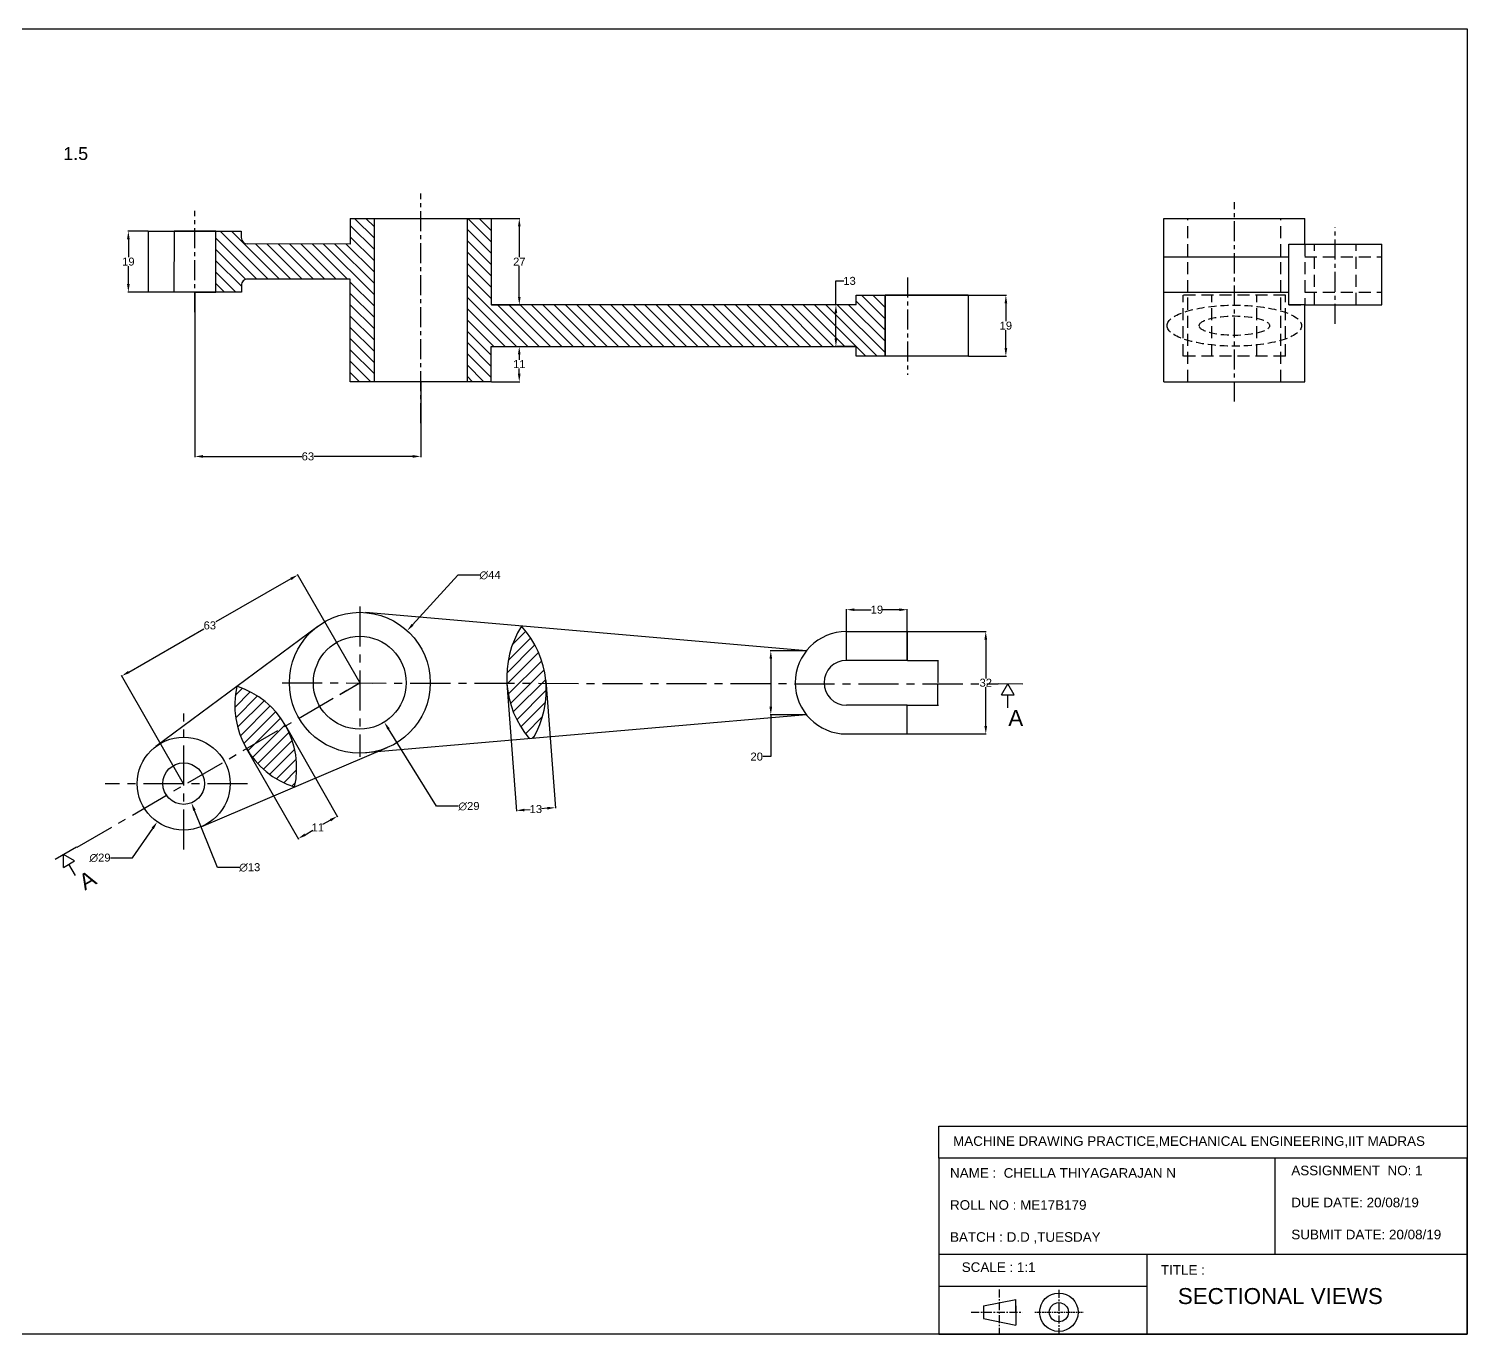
# Model space of a CAD drawing. Header units: inches. Extents: x 257 to 1980, y -66 to 1009.
# Drawn here: x 633 to 1082.2, y 600.9 to 1008.6 of the extents above; entities that cross this region are included whole.
import ezdxf

# ---------------------------------------------------------------- set-up
doc = ezdxf.new("R2010")
doc.units = ezdxf.units.IN
doc.header["$MEASUREMENT"] = 0
doc.linetypes.add('CENTER', pattern=[2, 1.25, -0.25, 0.25, -0.25])
doc.linetypes.add('HIDDEN', pattern=[0.375, 0.25, -0.125])
doc.styles.get("Standard").update_dxf_attribs({"font": 'arial.ttf'})
doc.dimstyles.get("Standard").update_dxf_attribs({"dimtxt": 0.18, "dimasz": 0.18, "dimexe": 0.18, "dimexo": 0.0625, "dimgap": 0.09, "dimtad": 0, "dimtih": 1, "dimtoh": 1, "dimdec": 4, "dimzin": 0, "dimdsep": 46, "dimtxsty": 'Standard', "dimcen": 0.09, "dimadec": 0, "dimazin": 0, "dimtfac": 1, "dimtdec": 4, "dimtofl": 0, "dimtmove": 0, "dimatfit": 3, "dimfxl": 1, "dimtolj": 1, "dimtzin": 0, "dimarcsym": 0})
pattern_1 = [(135, (520.7513, 1311.8635), (-1.767767, -1.767767), [])]
pattern_2 = [(45, (237.3168, 1142.7428), (-1.767767, 1.767767), [])]

# ---------------------------------------------------------------- blocks, each defined once
blk = doc.blocks.new('*D154')
at = {"color": 0, "lineweight": -2, "ltscale": 7, "transparency": 16777216}
for p, q in [((670.3, 945.37), (663.92, 945.37)), ((670.3, 926.37), (663.92, 926.37))]:
    blk.add_line(p, q, dxfattribs=at)
at = {"color": 3, "lineweight": -2, "ltscale": 7, "transparency": 16777216}
for p, q in [((664.1, 942.87), (664.1, 937.24)), ((664.1, 928.87), (664.1, 934.5))]:
    blk.add_line(p, q, dxfattribs=at)
at = {"color": 3, "ltscale": 7, "transparency": 16777216}
for points in [[(663.68, 942.87), (664.52, 942.87), (664.1, 945.37)], [(663.68, 928.87), (664.52, 928.87), (664.1, 926.37)]]:
    blk.add_solid(points, dxfattribs=at)
at = {"layer": 'Defpoints', "color": 0, "ltscale": 7, "transparency": 16777216}
for p in [(670.37, 945.37), (664.1, 926.37), (670.37, 926.37)]:
    blk.add_point(p, dxfattribs=at)
at = {"color": 3, "lineweight": -2, "ltscale": 7, "transparency": 16777216, "insert": (664.1, 935.87), "char_height": 2.5, "attachment_point": 5}
blk.add_mtext('\\A1;19', dxfattribs=at)
blk = doc.blocks.new('*D155')
at = {"color": 0, "lineweight": -2, "ltscale": 7, "transparency": 16777216}
for p, q in [((684.89, 926.31), (684.89, 874.85)), ((755.42, 898.31), (755.42, 874.85))]:
    blk.add_line(p, q, dxfattribs=at)
at = {"color": 3, "lineweight": -2, "ltscale": 7, "transparency": 16777216}
for p, q in [((687.39, 875.03), (718.27, 875.03)), ((752.92, 875.03), (722.04, 875.03))]:
    blk.add_line(p, q, dxfattribs=at)
at = {"color": 3, "ltscale": 7, "transparency": 16777216}
for points in [[(687.39, 875.45), (687.39, 874.61), (684.89, 875.03)], [(752.92, 875.45), (752.92, 874.61), (755.42, 875.03)]]:
    blk.add_solid(points, dxfattribs=at)
at = {"layer": 'Defpoints', "color": 0, "ltscale": 7, "transparency": 16777216}
for p in [(684.89, 926.37), (755.42, 898.37), (755.42, 875.03)]:
    blk.add_point(p, dxfattribs=at)
at = {"color": 3, "lineweight": -2, "ltscale": 7, "transparency": 16777216, "insert": (720.16, 875.03), "char_height": 2.5, "attachment_point": 5}
blk.add_mtext('\\A1;63', dxfattribs=at)
blk = doc.blocks.new('*D156')
at = {"color": 0, "lineweight": -2, "ltscale": 7, "transparency": 16777216}
for p, q in [((926.48, 925.37), (938.33, 925.37)), ((926.48, 906.37), (938.33, 906.37))]:
    blk.add_line(p, q, dxfattribs=at)
at = {"color": 3, "lineweight": -2, "ltscale": 7, "transparency": 16777216}
for p, q in [((938.15, 922.87), (938.15, 917.24)), ((938.15, 908.87), (938.15, 914.5))]:
    blk.add_line(p, q, dxfattribs=at)
at = {"color": 3, "ltscale": 7, "transparency": 16777216}
for points in [[(937.74, 922.87), (938.57, 922.87), (938.15, 925.37)], [(937.74, 908.87), (938.57, 908.87), (938.15, 906.37)]]:
    blk.add_solid(points, dxfattribs=at)
at = {"layer": 'Defpoints', "color": 0, "ltscale": 7, "transparency": 16777216}
for p in [(926.42, 925.37), (926.42, 906.37), (938.15, 906.37)]:
    blk.add_point(p, dxfattribs=at)
at = {"color": 3, "lineweight": -2, "ltscale": 7, "transparency": 16777216, "insert": (938.15, 915.87), "char_height": 2.5, "attachment_point": 5}
blk.add_mtext('\\A1;19', dxfattribs=at)
blk = doc.blocks.new('*D157')
at = {"color": 0, "lineweight": -2, "ltscale": 7, "transparency": 16777216}
for p, q in [((777.48, 909.37), (786.36, 909.37)), ((777.48, 898.37), (786.36, 898.37))]:
    blk.add_line(p, q, dxfattribs=at)
at = {"color": 3, "lineweight": -2, "ltscale": 7, "transparency": 16777216}
for p, q in [((786.18, 906.87), (786.18, 905.22)), ((786.18, 900.87), (786.18, 902.53))]:
    blk.add_line(p, q, dxfattribs=at)
at = {"color": 3, "ltscale": 7, "transparency": 16777216}
for points in [[(785.76, 906.87), (786.59, 906.87), (786.18, 909.37)], [(785.76, 900.87), (786.59, 900.87), (786.18, 898.37)]]:
    blk.add_solid(points, dxfattribs=at)
at = {"layer": 'Defpoints', "color": 0, "ltscale": 7, "transparency": 16777216}
for p in [(777.42, 909.37), (777.42, 898.37), (786.18, 898.37)]:
    blk.add_point(p, dxfattribs=at)
at = {"color": 3, "lineweight": -2, "ltscale": 7, "transparency": 16777216, "insert": (786.18, 903.87), "char_height": 2.5, "attachment_point": 5}
blk.add_mtext('\\A1;11', dxfattribs=at)
blk = doc.blocks.new('*D158')
at = {"color": 0, "lineweight": -2, "ltscale": 7, "transparency": 16777216}
for p, q in [((777.48, 949.37), (786.38, 949.37)), ((777.48, 922.37), (786.38, 922.37))]:
    blk.add_line(p, q, dxfattribs=at)
at = {"color": 3, "lineweight": -2, "ltscale": 7, "transparency": 16777216}
for p, q in [((786.2, 946.87), (786.2, 937.22)), ((786.2, 924.87), (786.2, 934.53))]:
    blk.add_line(p, q, dxfattribs=at)
at = {"color": 3, "ltscale": 7, "transparency": 16777216}
for points in [[(785.78, 946.87), (786.61, 946.87), (786.2, 949.37)], [(785.78, 924.87), (786.61, 924.87), (786.2, 922.37)]]:
    blk.add_solid(points, dxfattribs=at)
at = {"layer": 'Defpoints', "color": 0, "ltscale": 7, "transparency": 16777216}
for p in [(777.42, 949.37), (777.42, 922.37), (786.2, 922.37)]:
    blk.add_point(p, dxfattribs=at)
at = {"color": 3, "lineweight": -2, "ltscale": 7, "transparency": 16777216, "insert": (786.2, 935.87), "char_height": 2.5, "attachment_point": 5}
blk.add_mtext('\\A1;27', dxfattribs=at)
blk = doc.blocks.new('*D153')
at = {"color": 3, "lineweight": -2, "ltscale": 7, "transparency": 16777216}
for p, q in [((885.07, 922.37), (885.07, 929.85)), ((885.07, 929.85), (887.57, 929.85)), ((885.07, 911.87), (885.07, 919.87))]:
    blk.add_line(p, q, dxfattribs=at)
at = {"color": 0, "lineweight": -2, "ltscale": 7, "transparency": 16777216}
for p, q in [((891.36, 922.37), (884.89, 922.37)), ((891.36, 909.37), (884.89, 909.37))]:
    blk.add_line(p, q, dxfattribs=at)
at = {"color": 3, "ltscale": 7, "transparency": 16777216}
for points in [[(884.65, 919.87), (885.48, 919.87), (885.07, 922.37)], [(884.65, 911.87), (885.48, 911.87), (885.07, 909.37)]]:
    blk.add_solid(points, dxfattribs=at)
at = {"layer": 'Defpoints', "color": 0, "ltscale": 7, "transparency": 16777216}
for p in [(891.42, 922.37), (885.07, 909.37), (891.42, 909.37)]:
    blk.add_point(p, dxfattribs=at)
at = {"color": 3, "lineweight": -2, "ltscale": 7, "transparency": 16777216, "insert": (889.33, 929.85), "char_height": 2.5, "attachment_point": 5}
blk.add_mtext('\\A1;13', dxfattribs=at)
blk = doc.blocks.new('*D159')
at = {"color": 0, "lineweight": -2, "ltscale": 7, "transparency": 16777216}
for p, q in [((713.16, 790.97), (729.46, 762.5)), ((700.91, 783.96), (717.21, 755.49))]:
    blk.add_line(p, q, dxfattribs=at)
at = {"color": 3, "lineweight": -2, "ltscale": 7, "transparency": 16777216}
for p, q in [((727.2, 761.42), (724.77, 760.02)), ((719.29, 756.89), (721.73, 758.28))]:
    blk.add_line(p, q, dxfattribs=at)
at = {"color": 3, "ltscale": 7, "transparency": 16777216}
for points in [[(727, 761.78), (727.41, 761.06), (729.37, 762.66)], [(719.09, 757.25), (719.5, 756.52), (717.12, 755.64)]]:
    blk.add_solid(points, dxfattribs=at)
at = {"layer": 'Defpoints', "color": 0, "ltscale": 7, "transparency": 16777216}
for p in [(713.12, 791.03), (700.88, 784.01), (729.37, 762.66)]:
    blk.add_point(p, dxfattribs=at)
at = {"color": 3, "lineweight": -2, "ltscale": 7, "transparency": 16777216, "insert": (723.25, 759.15), "char_height": 2.5, "attachment_point": 5}
blk.add_mtext('\\A1;11', dxfattribs=at)
blk = doc.blocks.new('*D160')
at = {"color": 0, "lineweight": -2, "ltscale": 7, "transparency": 16777216}
for p, q in [((794.47, 805.03), (797.45, 765.15)), ((782.33, 804.13), (785.31, 764.24))]:
    blk.add_line(p, q, dxfattribs=at)
at = {"color": 3, "lineweight": -2, "ltscale": 7, "transparency": 16777216}
for p, q in [((787.79, 764.61), (789.6, 764.74)), ((794.94, 765.14), (793.13, 765.01))]:
    blk.add_line(p, q, dxfattribs=at)
at = {"color": 3, "ltscale": 7, "transparency": 16777216}
for points in [[(787.75, 765.02), (787.82, 764.19), (785.29, 764.42)], [(794.91, 765.56), (794.97, 764.73), (797.43, 765.33)]]:
    blk.add_solid(points, dxfattribs=at)
at = {"layer": 'Defpoints', "color": 0, "ltscale": 7, "transparency": 16777216}
for p in [(782.33, 804.19), (794.47, 805.1), (797.43, 765.33)]:
    blk.add_point(p, dxfattribs=at)
at = {"color": 3, "lineweight": -2, "ltscale": 7, "transparency": 16777216, "insert": (791.36, 764.88), "char_height": 2.5, "attachment_point": 5}
blk.add_mtext('\\A1;13', dxfattribs=at)
blk = doc.blocks.new('*D161')
at = {"color": 0, "lineweight": -2, "ltscale": 7, "transparency": 16777216}
for p, q in [((875.81, 814.33), (864.56, 814.33)), ((875.81, 794.35), (864.56, 794.35))]:
    blk.add_line(p, q, dxfattribs=at)
at = {"color": 3, "lineweight": -2, "ltscale": 7, "transparency": 16777216}
for p, q in [((864.74, 811.83), (864.74, 796.85)), ((864.74, 794.35), (864.74, 781.27)), ((864.74, 781.27), (862.24, 781.27))]:
    blk.add_line(p, q, dxfattribs=at)
at = {"color": 3, "ltscale": 7, "transparency": 16777216}
for points in [[(864.32, 811.83), (865.16, 811.83), (864.74, 814.33)], [(864.32, 796.85), (865.16, 796.85), (864.74, 794.35)]]:
    blk.add_solid(points, dxfattribs=at)
at = {"layer": 'Defpoints', "color": 0, "ltscale": 7, "transparency": 16777216}
for p in [(875.88, 814.33), (864.74, 794.35), (875.88, 794.35)]:
    blk.add_point(p, dxfattribs=at)
at = {"color": 3, "lineweight": -2, "ltscale": 7, "transparency": 16777216, "insert": (860.34, 781.27), "char_height": 2.5, "attachment_point": 5}
blk.add_mtext('\\A1;20', dxfattribs=at)
blk = doc.blocks.new('*D162')
at = {"color": 0, "lineweight": -2, "ltscale": 7, "transparency": 16777216}
for p, q in [((907.44, 820.34), (932.05, 820.34)), ((907.44, 788.34), (932.05, 788.34))]:
    blk.add_line(p, q, dxfattribs=at)
at = {"color": 3, "lineweight": -2, "ltscale": 7, "transparency": 16777216}
for p, q in [((931.87, 817.84), (931.87, 805.71)), ((931.87, 790.84), (931.87, 802.98))]:
    blk.add_line(p, q, dxfattribs=at)
at = {"color": 3, "ltscale": 7, "transparency": 16777216}
for points in [[(931.45, 817.84), (932.29, 817.84), (931.87, 820.34)], [(931.45, 790.84), (932.29, 790.84), (931.87, 788.34)]]:
    blk.add_solid(points, dxfattribs=at)
at = {"layer": 'Defpoints', "color": 0, "ltscale": 7, "transparency": 16777216}
for p in [(907.37, 820.34), (907.37, 788.34), (931.87, 788.34)]:
    blk.add_point(p, dxfattribs=at)
at = {"color": 3, "lineweight": -2, "ltscale": 7, "transparency": 16777216, "insert": (931.87, 804.34), "char_height": 2.5, "attachment_point": 5}
blk.add_mtext('\\A1;32', dxfattribs=at)
blk = doc.blocks.new('*D163')
at = {"color": 0, "lineweight": -2, "ltscale": 7, "transparency": 16777216}
for p, q in [((907.44, 811.34), (917.1, 811.34)), ((916.92, 811.16), (916.92, 804.53)), ((916.92, 797.52), (916.92, 804.16)), ((907.44, 797.34), (917.1, 797.34))]:
    blk.add_line(p, q, dxfattribs=at)
at = {"color": 0, "ltscale": 7, "transparency": 16777216}
for points in [[(916.89, 811.16), (916.95, 811.16), (916.92, 811.34)], [(916.89, 797.52), (916.95, 797.52), (916.92, 797.34)]]:
    blk.add_solid(points, dxfattribs=at)
at = {"layer": 'Defpoints', "color": 0, "ltscale": 7, "transparency": 16777216}
for p in [(907.37, 811.34), (907.37, 797.34), (916.92, 797.34)]:
    blk.add_point(p, dxfattribs=at)
at = {"color": 0, "lineweight": -2, "ltscale": 7, "transparency": 16777216, "insert": (916.92, 804.34), "char_height": 0.18, "attachment_point": 5}
blk.add_mtext('\\A1;14.0000', dxfattribs=at)
blk = doc.blocks.new('*D164')
at = {"color": 3, "lineweight": -2, "ltscale": 7, "transparency": 16777216}
for p, q in [((714.87, 836.78), (691.42, 823.33)), ((664.2, 807.7), (687.65, 821.16))]:
    blk.add_line(p, q, dxfattribs=at)
at = {"color": 0, "lineweight": -2, "ltscale": 7, "transparency": 16777216}
for p, q in [((736.34, 804.4), (716.95, 838.19)), ((681.34, 772.82), (661.95, 806.61))]:
    blk.add_line(p, q, dxfattribs=at)
at = {"color": 3, "ltscale": 7, "transparency": 16777216}
for points in [[(714.66, 837.15), (715.07, 836.42), (717.04, 838.03)], [(664, 808.06), (664.41, 807.34), (662.04, 806.45)]]:
    blk.add_solid(points, dxfattribs=at)
at = {"layer": 'Defpoints', "color": 0, "ltscale": 7, "transparency": 16777216}
for p in [(717.04, 838.03), (736.37, 804.34), (681.37, 772.77)]:
    blk.add_point(p, dxfattribs=at)
at = {"color": 3, "lineweight": -2, "ltscale": 7, "transparency": 16777216, "insert": (689.54, 822.24), "char_height": 2.5, "attachment_point": 5}
blk.add_mtext('\\A1;63', dxfattribs=at)
blk = doc.blocks.new('*D165')
at = {"color": 3, "lineweight": -2, "ltscale": 7, "transparency": 16777216}
for p, q in [((766.95, 837.94), (752.86, 822.46)), ((773.82, 837.94), (766.95, 837.94))]:
    blk.add_line(p, q, dxfattribs=at)
at = {"color": 0, "lineweight": -2, "ltscale": 7, "transparency": 16777216}
for p, q in [((736.28, 804.34), (736.46, 804.34)), ((736.37, 804.25), (736.37, 804.43))]:
    blk.add_line(p, q, dxfattribs=at)
at = {"color": 3, "ltscale": 7, "transparency": 16777216}
blk.add_solid([(752.56, 822.74), (753.17, 822.18), (751.18, 820.61)], dxfattribs=at)
at = {"layer": 'Defpoints', "color": 0, "ltscale": 7, "transparency": 16777216}
for p in [(751.18, 820.61), (721.57, 788.07)]:
    blk.add_point(p, dxfattribs=at)
at = {"color": 3, "lineweight": -2, "ltscale": 7, "transparency": 16777216, "insert": (777.06, 837.94), "char_height": 2.5, "attachment_point": 5}
blk.add_mtext('\\A1;∅44', dxfattribs=at)
blk = doc.blocks.new('*D166')
at = {"color": 0, "lineweight": -2, "ltscale": 7, "transparency": 16777216}
for p, q in [((736.28, 804.34), (736.46, 804.34)), ((736.37, 804.25), (736.37, 804.43))]:
    blk.add_line(p, q, dxfattribs=at)
at = {"color": 3, "lineweight": -2, "ltscale": 7, "transparency": 16777216}
for p, q in [((760.37, 765.76), (745.35, 789.91)), ((767.23, 765.76), (760.37, 765.76))]:
    blk.add_line(p, q, dxfattribs=at)
at = {"color": 3, "ltscale": 7, "transparency": 16777216}
blk.add_solid([(745.7, 790.13), (745, 789.69), (744.03, 792.03)], dxfattribs=at)
at = {"layer": 'Defpoints', "color": 0, "ltscale": 7, "transparency": 16777216}
for p in [(728.72, 816.66), (744.03, 792.03)]:
    blk.add_point(p, dxfattribs=at)
at = {"color": 3, "lineweight": -2, "ltscale": 7, "transparency": 16777216, "insert": (770.47, 765.76), "char_height": 2.5, "attachment_point": 5}
blk.add_mtext('\\A1;∅29', dxfattribs=at)
blk = doc.blocks.new('*D167')
at = {"color": 0, "lineweight": -2, "ltscale": 7, "transparency": 16777216}
for p, q in [((681.28, 772.84), (681.46, 772.84)), ((681.37, 772.75), (681.37, 772.93))]:
    blk.add_line(p, q, dxfattribs=at)
at = {"color": 3, "lineweight": -2, "ltscale": 7, "transparency": 16777216}
for p, q in [((691.9, 746.66), (684.73, 764.49)), ((698.76, 746.66), (691.9, 746.66))]:
    blk.add_line(p, q, dxfattribs=at)
at = {"color": 3, "ltscale": 7, "transparency": 16777216}
blk.add_solid([(685.12, 764.65), (684.34, 764.34), (683.8, 766.81)], dxfattribs=at)
at = {"layer": 'Defpoints', "color": 0, "ltscale": 7, "transparency": 16777216}
for p in [(678.95, 778.87), (683.8, 766.81)]:
    blk.add_point(p, dxfattribs=at)
at = {"color": 3, "lineweight": -2, "ltscale": 7, "transparency": 16777216, "insert": (702, 746.66), "char_height": 2.5, "attachment_point": 5}
blk.add_mtext('\\A1;∅13', dxfattribs=at)
blk = doc.blocks.new('*D168')
at = {"color": 0, "lineweight": -2, "ltscale": 7, "transparency": 16777216}
for p, q in [((681.28, 772.84), (681.46, 772.84)), ((681.37, 772.75), (681.37, 772.93))]:
    blk.add_line(p, q, dxfattribs=at)
at = {"color": 3, "lineweight": -2, "ltscale": 7, "transparency": 16777216}
for p, q in [((665.35, 749.65), (671.71, 758.86)), ((658.49, 749.65), (665.35, 749.65))]:
    blk.add_line(p, q, dxfattribs=at)
at = {"color": 3, "ltscale": 7, "transparency": 16777216}
blk.add_solid([(671.37, 759.09), (672.05, 758.62), (673.13, 760.91)], dxfattribs=at)
at = {"layer": 'Defpoints', "color": 0, "ltscale": 7, "transparency": 16777216}
for p in [(689.62, 784.77), (673.13, 760.91)]:
    blk.add_point(p, dxfattribs=at)
at = {"color": 3, "lineweight": -2, "ltscale": 7, "transparency": 16777216, "insert": (655.24, 749.65), "char_height": 2.5, "attachment_point": 5}
blk.add_mtext('\\A1;∅29', dxfattribs=at)
blk = doc.blocks.new('*D169')
at = {"color": 0, "lineweight": -2, "ltscale": 7, "transparency": 16777216}
for p, q in [((888.37, 811.41), (888.37, 827.34)), ((907.37, 811.41), (907.37, 827.34))]:
    blk.add_line(p, q, dxfattribs=at)
at = {"color": 3, "lineweight": -2, "ltscale": 7, "transparency": 16777216}
for p, q in [((890.87, 827.16), (896.11, 827.16)), ((904.87, 827.16), (899.64, 827.16))]:
    blk.add_line(p, q, dxfattribs=at)
at = {"color": 3, "ltscale": 7, "transparency": 16777216}
for points in [[(890.87, 827.57), (890.87, 826.74), (888.37, 827.16)], [(904.87, 827.57), (904.87, 826.74), (907.37, 827.16)]]:
    blk.add_solid(points, dxfattribs=at)
at = {"layer": 'Defpoints', "color": 0, "ltscale": 7, "transparency": 16777216}
for p in [(907.37, 827.16), (888.37, 811.34), (907.37, 811.34)]:
    blk.add_point(p, dxfattribs=at)
at = {"color": 3, "lineweight": -2, "ltscale": 7, "transparency": 16777216, "insert": (897.87, 827.16), "char_height": 2.5, "attachment_point": 5}
blk.add_mtext('\\A1;19', dxfattribs=at)

msp = doc.modelspace()

# ---------------------------------------------------------------- hatches: boundary and pattern name
at = {"lineweight": -2, "ltscale": 7}
h = msp.add_hatch(dxfattribs=at)
h.set_pattern_fill('ANSI31', color=3, scale=20, angle=90)
h.set_pattern_definition(pattern_1)
h.paths.add_polyline_path([(740.91962, 949.37044), (733.41962, 949.37044), (733.41962, 941.37044), (701.36778, 941.40843, -0.413459112), (699.37015, 943.40565), (699.36742, 945.37044), (691.39386, 945.37044), (691.39386, 926.37046), (699.38819, 926.37046), (699.38819, 928.43503, -0.414804171), (701.39223, 930.43503), (733.36875, 930.37056), (733.41962, 929.86348), (733.41962, 898.37044), (740.91962, 898.37044)])
h = msp.add_hatch(dxfattribs=at)
h.set_pattern_fill('ANSI31', color=3, scale=20, angle=90)
h.set_pattern_definition(pattern_1)
h.paths.add_polyline_path([(777.41962, 922.37044), (777.41962, 949.37044), (769.91962, 949.37044), (769.91962, 898.37044), (777.41962, 898.37044), (777.41962, 909.37044), (891.41962, 909.37044), (891.40906, 906.37044), (900.41962, 906.37044), (900.41962, 925.37044), (891.41962, 925.37044), (891.41962, 922.37044)])
at = {"lineweight": -2, "ltscale": 0.5}
h = msp.add_hatch(dxfattribs=at)
h.set_pattern_fill('ANSI31', color=3, scale=20)
h.set_pattern_definition(pattern_2)
h.paths.add_polyline_path([(786.88654, 822.04772, 0.157512317), (782.31678, 804.34347), (794.53454, 804.34347, 0.166614071)])
h.paths.add_polyline_path([(794.53454, 804.34347), (782.31678, 804.34347, 0.16266249), (789.35059, 786.85279), (790.51445, 786.95366, 0.153571941)])
h = msp.add_hatch(dxfattribs=at)
h.set_pattern_fill('ANSI31', color=3, scale=20)
h.set_pattern_definition(pattern_2)
h.paths.add_polyline_path([(697.99367, 803.24552, 0.188280851), (700.896, 783.97576), (713.13862, 791.00419, 0.188140429)])
h.paths.add_polyline_path([(713.13862, 791.00419), (700.896, 783.97576, 0.187467092), (716.00629, 771.7949, 0.18760748)])

# ---------------------------------------------------------------- linework, layer by layer
at = {"color": 6}
for p, q in [((256.78479, 1008.60765), (1082.2377, 1008.60765)), ((1082.2377, 1008.60765), (1082.2377, 600.86049)), ((943.42211, 803.9433), (935.75126, 803.95593)), ((936.76903, 800.5356), (938.76903, 803.9997)), ((936.76903, 800.5356), (940.76903, 800.5356)), ((938.6666, 800.60112), (938.66604, 796.53188)), ((647.9009, 752.96505), (641.25144, 749.14056)), ((643.84302, 746.68736), (643.84302, 750.68736)), ((643.84302, 746.68736), (647.30712, 748.68736)), ((645.4536, 747.69288), (647.48774, 744.16854)), ((917.2377, 665.86049), (1082.2377, 665.86049)), ((917.2377, 655.86049), (917.2377, 665.86049)), ((1082.2377, 655.86049), (917.2377, 655.86049)), ((917.2377, 655.86049), (917.2377, 625.86049)), ((1022.2377, 625.86049), (1022.2377, 655.86049)), ((917.2377, 625.86049), (1082.2377, 625.86049)), ((917.2377, 625.86049), (917.2377, 615.86049)), ((982.2377, 615.86049), (982.2377, 625.86049)), ((917.2377, 615.86049), (982.2377, 615.86049)), ((917.2377, 615.86049), (917.2377, 600.86049)), ((982.2377, 600.86049), (982.2377, 615.86049)), ((1082.2377, 600.86049), (256.78479, 600.86049))]:
    msp.add_line(p, q, dxfattribs=at)
at = {"color": 1, "linetype": 'CENTER', "lineweight": -2, "ltscale": 5}
for p, q in [((755.41962, 885.37597), (755.41962, 957.14088)), ((684.89386, 920.06099), (684.89386, 951.69429)), ((907.41962, 930.92211), (907.41962, 900.46882))]:
    msp.add_line(p, q, dxfattribs=at)
at = {"color": 1, "linetype": 'CENTER', "ltscale": 5}
for p, q in [((1009.51822, 892.21868), (1009.51822, 954.47192)), ((1041.01822, 916.48917), (1041.01822, 946.60021))]:
    msp.add_line(p, q, dxfattribs=at)
at = {"color": 4}
for p, q in [((733.41962, 949.37044), (755.41962, 949.37044)), ((733.41962, 949.36348), (733.41962, 941.37044)), ((740.91962, 898.37044), (740.91962, 949.37044)), ((755.41962, 949.37044), (777.41962, 949.37044)), ((769.91962, 949.37044), (769.91962, 898.37044)), ((777.41962, 949.37044), (777.41962, 922.37044)), ((987.51822, 898.37044), (987.51822, 949.37044)), ((987.51822, 949.37044), (1031.51822, 949.37044)), ((1031.51822, 941.37044), (1031.51822, 949.37044)), ((670.36742, 942.37044), (670.36742, 945.37044)), ((670.36742, 945.37044), (699.36742, 945.37044)), ((678.39402, 945.43517), (678.29908, 926.37046)), ((691.39386, 945.37044), (678.39402, 945.43517)), ((691.39386, 926.37046), (691.39386, 945.37044)), ((699.36742, 945.37044), (699.37015, 943.40565)), ((670.36742, 931.28291), (670.36742, 942.37044)), ((733.41962, 941.37044), (701.36778, 941.40843)), ((1026.51822, 922.37044), (1026.51822, 941.37044)), ((1026.51822, 941.37044), (1055.51822, 941.37044)), ((1055.51822, 922.37044), (1055.51822, 941.37044)), ((987.51822, 937.37044), (1026.51822, 937.37044)), ((670.39386, 926.37046), (670.36742, 931.28291)), ((733.36875, 930.37056), (701.39223, 930.43503)), ((699.39386, 926.37046), (670.39386, 926.37046)), ((684.89386, 926.37046), (691.39386, 926.37046)), ((699.38819, 928.43503), (699.38819, 926.37046)), ((733.41962, 898.37044), (733.41962, 929.86348)), ((987.51822, 926.37044), (1026.51822, 926.37044)), ((891.41962, 922.37044), (777.41962, 922.37044)), ((891.41962, 922.37044), (891.41962, 925.37044)), ((891.41962, 925.37044), (916.41962, 925.37044)), ((891.41962, 925.37044), (907.41962, 925.37044)), ((926.41962, 925.37044), (900.41962, 925.37044)), ((900.41962, 925.37044), (900.41962, 906.37044)), ((900.41962, 906.37044), (900.41962, 925.37044)), ((900.41962, 925.37044), (907.41962, 925.37044)), ((916.41962, 925.37044), (926.41962, 925.37044)), ((926.41962, 925.37044), (926.41962, 906.37044)), ((1031.51822, 922.37044), (1026.51822, 922.37044)), ((1031.51822, 898.37044), (1031.51822, 922.37044)), ((1031.51822, 922.37044), (1055.51822, 922.37044)), ((777.41962, 898.37044), (777.41962, 909.37044)), ((777.41962, 909.37044), (891.41962, 909.37044)), ((891.40906, 906.37044), (891.41962, 909.37044)), ((916.41962, 906.37044), (891.40906, 906.37044)), ((926.41962, 906.37044), (916.41962, 906.37044)), ((777.41962, 898.37044), (733.41962, 898.37044)), ((987.51822, 898.37044), (1031.51822, 898.37044)), ((1082.2377, 625.86049), (1082.2377, 655.86049)), ((1082.2377, 600.86049), (1082.2377, 625.86049)), ((917.2377, 600.86049), (982.2377, 600.86049)), ((982.2377, 600.86049), (1082.2377, 600.86049))]:
    msp.add_line(p, q, dxfattribs=at)
at = {"color": 4, "linetype": 'HIDDEN', "ltscale": 15}
for p, q in [((995.01822, 926.37044), (995.01822, 949.37044)), ((1024.01822, 926.37044), (1024.01822, 949.37044)), ((1031.51822, 941.37044), (1031.51822, 922.37044)), ((1034.51822, 922.37044), (1034.51822, 941.37044)), ((1047.51822, 922.37044), (1047.51822, 941.37044)), ((1031.51822, 937.37044), (1055.51822, 937.37044)), ((995.01822, 898.37044), (995.01822, 926.37044)), ((1024.01822, 898.37044), (1024.01822, 926.37044)), ((1031.51822, 926.37044), (1055.51822, 926.37044)), ((993.51822, 906.37044), (993.51822, 925.37044)), ((1025.51822, 925.37044), (993.51822, 925.37044)), ((1002.51822, 906.37044), (1002.51822, 925.37044)), ((1016.51822, 906.37044), (1016.51822, 925.37044)), ((1025.51822, 906.37044), (1025.51822, 925.37044)), ((1026.51822, 922.37044), (1030.51822, 922.37044)), ((1025.51822, 906.37044), (993.51822, 906.37044))]:
    msp.add_line(p, q, dxfattribs=at)
at = {"color": 4, "lineweight": -2, "ltscale": 7}
msp.add_line((733.41962, 929.86348), (733.36875, 930.37056), dxfattribs=at)
at = {"color": 1, "linetype": 'CENTER', "lineweight": -2, "ltscale": 10}
for p, q in [((736.37393, 828.20085), (736.37393, 781.23893)), ((648.08669, 752.96962), (736.37393, 804.34347)), ((712.15956, 804.29902), (935.75126, 803.95593)), ((681.37393, 752.24281), (681.37393, 794.74281)), ((701.31678, 772.76823), (656.81678, 772.76823))]:
    msp.add_line(p, q, dxfattribs=at)
at = {"color": 4, "lineweight": -2, "ltscale": 0.5}
for p, q in [((875.87708, 814.33491), (738.15921, 826.27092)), ((672.72934, 784.48482), (723.258, 822.00621)), ((888.37393, 820.34347), (907.37393, 820.34347)), ((907.37393, 820.34347), (907.37393, 811.34347)), ((907.37393, 811.34347), (888.37393, 811.34347)), ((907.37393, 797.34347), (888.37393, 797.34347)), ((907.37393, 788.34347), (907.37393, 797.34347)), ((875.87708, 794.35204), (738.15921, 782.41603)), ((888.37393, 788.34347), (907.37393, 788.34347)), ((687.04074, 759.49667), (744.97185, 784.09314))]:
    msp.add_line(p, q, dxfattribs=at)
at = {"color": 6, "lineweight": -2, "ltscale": 7}
for p, q in [((730.10639, 800.69643), (736.38804, 804.32314)), ((736.38804, 804.32314), (740.40019, 804.25569))]:
    msp.add_line(p, q, dxfattribs=at)
for p, q in [((940.76903, 800.5356), (938.76903, 803.9997)), ((647.30712, 748.68736), (643.84302, 750.68736))]:
    msp.add_line(p, q)
at = {"color": 4, "ltscale": 2}
msp.add_line((1082.2377, 665.86049), (1082.2377, 655.86049), dxfattribs=at)
at = {"color": 4, "ltscale": 0.2}
for p, q in [((931.21371, 609.73499), (941.21371, 611.73499)), ((941.21371, 607.73499), (941.21371, 611.73499)), ((931.21371, 609.73499), (931.21371, 605.73499)), ((941.21371, 609.73499), (941.21371, 605.73499)), ((941.21371, 607.73499), (941.21371, 603.73499)), ((954.69883, 607.73499), (954.69883, 607.73499)), ((931.21371, 605.73499), (941.21371, 603.73499))]:
    msp.add_line(p, q, dxfattribs=at)
at = {"color": 4, "linetype": 'CENTER', "ltscale": 2}
for p, q in [((936.07679, 614.84687), (936.07679, 600.86048)), ((954.69883, 614.70697), (954.69883, 601.14165)), ((927.3151, 607.73499), (943.35996, 607.73499))]:
    msp.add_line(p, q, dxfattribs=at)
at = {"color": 4, "linetype": 'HIDDEN', "ltscale": 2}
msp.add_line((947.2154, 607.73499), (962.28657, 607.73499), dxfattribs=at)
at = {"color": 4, "lineweight": -2, "ltscale": 0.5}
for centre, radius in [((736.37393, 804.34347), 22), ((736.37393, 804.34347), 22), ((736.37393, 804.34347), 14.5), ((736.37393, 804.34347), 14.5), ((681.37393, 772.84347), 14.5), ((681.37393, 772.84347), 6.5)]:
    msp.add_circle(centre, radius, dxfattribs=at)
at = {"color": 4, "ltscale": 0.2}
for radius in [6, 3]:
    msp.add_circle((954.69883, 607.73499), radius, dxfattribs=at)
at = {"color": 4}
for centre, start, end in [((701.37015, 943.40843), 180.0797157, 269.9320908), ((701.38819, 928.43503), 89.8844893, 180)]:
    msp.add_arc(centre, 2, start, end, dxfattribs=at)
at = {"color": 4, "lineweight": -2, "ltscale": 0.5}
for centre, radius, start, end in [((812.00428, 806.12252), 29.74076, 147.6244083, 220.3852234), ((764.88324, 802.03854), 29.74076, 329.5216708, 42.282486), ((888.37393, 804.34347), 16, 90, 270), ((888.37393, 804.34347), 16, 90, 270), ((888.37393, 804.34347), 7, 90, 270), ((888.37393, 804.34347), 7, 90, 270), ((724.12426, 797.32775), 26.79231, 167.2395377, 252.3623497), ((689.8757, 777.71267), 26.79231, 347.2395377, 72.3623497)]:
    msp.add_arc(centre, radius, start, end, dxfattribs=at)
at = {"color": 4, "linetype": 'HIDDEN', "lineweight": -2, "ltscale": 10}
for major_axis, ratio in [((-21, 0), 0.304414659), ((-11, 0), 0.276184622)]:
    msp.add_ellipse((1009.51822, 915.86846), major_axis=major_axis, ratio=ratio, dxfattribs=at)
at = {"color": 6}
for points in [[(936.76903, 800.5356), (940.76903, 800.5356), (938.76903, 803.9997), (936.76903, 800.5356)], [(643.84302, 746.68736), (647.30712, 748.68736), (643.84302, 750.68736), (643.84302, 746.68736)]]:
    msp.add_solid(points, dxfattribs=at)

# ---------------------------------------------------------------- texts
at = {"color": 4}
msp.add_text('1.5', height=4, dxfattribs=at).set_placement((643.76179, 967.63355))
at = {"color": 6}
msp.add_text('A', height=5, dxfattribs=at).set_placement((938.90864, 790.84348))
msp.add_text('A', height=5, rotation=30, dxfattribs=at).set_placement((650.54203, 739.36354))
at = {"color": 4, "attachment_point": 1}
for s, width, heights, insert, char_height in [('MACHINE DRAWING PRACTICE,MECHANICAL ENGINEERING,IIT MADRAS', 164.3264, [7.38044], (921.66175, 662.69182), 3), ('NAME :  CHELLA THIYAGARAJAN N\\P\\PROLL NO : ME17B179\\P\\PBATCH : D.D ,TUESDAY', 99.4535973, [0], (920.71179, 652.7356), 3), ('ASSIGNMENT  NO: 1\\P\\PDUE DATE: 20/08/19\\P\\PSUBMIT DATE: 20/08/19', 75.9758354, [0], (1027.30431, 653.51303), 3), ('SCALE : 1:1', 57.1732989, [0], (924.37293, 623.31162), 3), ('TITLE : ', 48.3269687, [0], (986.56482, 622.44134), 3), (' SECTIONAL VIEWS ', 87.107865, [0], (989.90594, 615.2865), 5)]:
    msp.add_mtext_dynamic_manual_height_columns(s, width=width, gutter_width=1, heights=heights, dxfattribs=dict(at, insert=insert, char_height=char_height))

# ---------------------------------------------------------------- dimensions: what is measured, and where the dimension line sits
at = {"color": 3, "lineweight": -2, "ltscale": 7}
for base, p1, p2, picture, middle in [((786.1972, 922.37044), (777.41962, 949.37044), (777.41962, 922.37044), '*D158', (786.1972, 935.87044)), ((664.09845, 926.37046), (670.36742, 945.37044), (670.36742, 926.37046), '*D154', (664.09845, 935.87045)), ((938.15183, 906.37044), (926.41962, 925.37044), (926.41962, 906.37044), '*D156', (938.15183, 915.87044)), ((931.86914, 788.34347), (907.37393, 820.34347), (907.37393, 788.34347), '*D162', (931.86914, 804.34347))]:
    dim = msp.add_linear_dim(base=base, p1=p1, p2=p2, angle=90, dimstyle='Standard', override={"dimtxt": 2.5, "dimasz": 2.5, "dimdec": 0, "dimclrd": 3, "dimclrt": 3}, dxfattribs=at)
    dim.commit()
    dim.dimension.update_dxf_attribs({"geometry": picture, "text_midpoint": middle})
for base, p1, p2, picture, middle in [((885.0667, 909.37044), (891.41962, 922.37044), (891.41962, 909.37044), '*D153', (889.32962, 929.84785)), ((786.17524, 898.37044), (777.41962, 909.37044), (777.41962, 898.37044), '*D157', (786.17524, 903.87044)), ((864.74067, 794.35204), (875.87708, 814.33491), (875.87708, 794.35204), '*D161', (860.34303, 781.26953))]:
    dim = msp.add_linear_dim(base=base, p1=p1, p2=p2, angle=90, dimstyle='Standard', override={"dimtxt": 2.5, "dimasz": 2.5, "dimdec": 0, "dimclrd": 3, "dimclrt": 3}, dxfattribs=at)
    dim.commit()
    dim.dimension.update_dxf_attribs({"geometry": picture, "text_midpoint": middle, "dimtype": 160})
dim = msp.add_linear_dim(base=(755.41962, 875.0316), p1=(684.89386, 926.37046), p2=(755.41962, 898.37044), text='63', dimstyle='Standard', override={"dimtxt": 2.5, "dimasz": 2.5, "dimclrd": 3, "dimclrt": 3}, dxfattribs=at)
dim.commit()
dim.dimension.update_dxf_attribs({"geometry": '*D155', "text_midpoint": (720.15674, 875.0316)})
dim = msp.add_aligned_dim(p1=(681.37393, 772.76823), p2=(736.37393, 804.34347), distance=38.84239, dimstyle='Standard', override={"dimtxt": 2.5, "dimasz": 2.5, "dimdec": 0, "dimclrd": 3, "dimclrt": 3}, dxfattribs=at)
dim.commit()
dim.dimension.update_dxf_attribs({"geometry": '*D164', "text_midpoint": (689.53503, 822.24172)})
for p1, p2, picture, middle in [((721.56563, 788.07344), (751.18224, 820.61351), '*D165', (777.05832, 837.94004)), ((728.71725, 816.65709), (744.03061, 792.02985), '*D166', (770.47273, 765.75812)), ((689.61667, 784.77274), (673.13119, 760.91421), '*D168', (655.24288, 749.65159)), ((678.9502, 778.87469), (683.79766, 766.81226), '*D167', (702.00136, 746.6624))]:
    dim = msp.add_diameter_dim_2p(p1=p1, p2=p2, dimstyle='Standard', override={"dimtxt": 2.5, "dimasz": 2.5, "dimdec": 0, "dimclrd": 3, "dimclrt": 3}, dxfattribs=at)
    dim.commit()
    dim.dimension.update_dxf_attribs({"geometry": picture, "text_midpoint": middle, "dimtype": 163})
dim = msp.add_linear_dim(base=(907.37393, 827.15538), p1=(888.37393, 811.34347), p2=(907.37393, 811.34347), dimstyle='Standard', override={"dimtxt": 2.5, "dimasz": 2.5, "dimdec": 0, "dimclrd": 3, "dimclrt": 3}, dxfattribs=at)
dim.commit()
dim.dimension.update_dxf_attribs({"geometry": '*D169', "text_midpoint": (897.87393, 827.15538)})
at = {"lineweight": -2, "ltscale": 7}
dim = msp.add_linear_dim(base=(916.91924, 797.34347), p1=(907.37393, 811.34347), p2=(907.37393, 797.34347), angle=90, dimstyle='Standard', dxfattribs=at)
dim.commit()
dim.dimension.update_dxf_attribs({"geometry": '*D163', "text_midpoint": (916.91924, 804.34347)})
at = {"color": 3, "lineweight": -2, "ltscale": 7}
for p1, p2, distance, text, picture, middle in [((782.32629, 804.19135), (794.46634, 805.09674), -39.87913, '13', '*D160', (791.36221, 764.87536)), ((700.87504, 784.01229), (713.12492, 791.02813), -32.69231, '11', '*D159', (723.24768, 759.15122))]:
    dim = msp.add_aligned_dim(p1=p1, p2=p2, distance=distance, text=text, dimstyle='Standard', override={"dimtxt": 2.5, "dimasz": 2.5, "dimclrd": 3, "dimclrt": 3}, dxfattribs=at)
    dim.commit()
    dim.dimension.update_dxf_attribs({"geometry": picture, "text_midpoint": middle})

doc.saveas('drawing.dxf')
